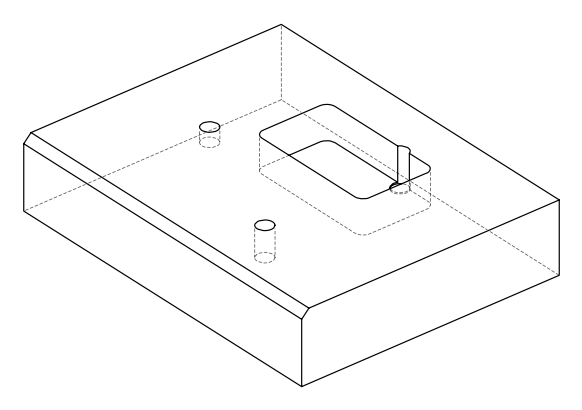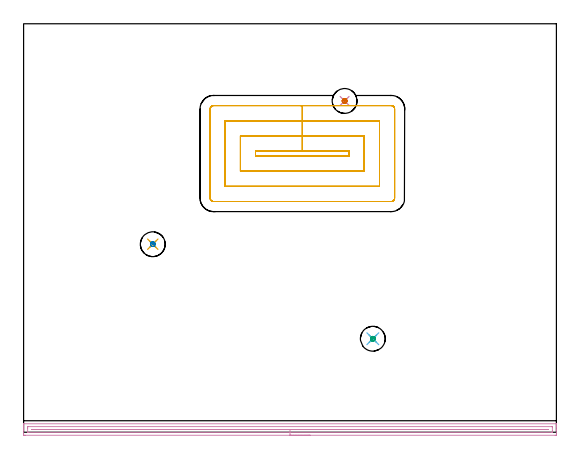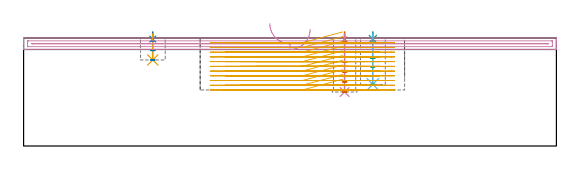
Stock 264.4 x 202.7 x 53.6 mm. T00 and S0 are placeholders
(PLAN: 11 operations, 4 tool changes, 25.5 min)
(1 SPOT_DRILL | STEP1POCKET | NXT0321_9005460120000 | 0.03 min | 1 mm3)
(2 SPOT_DRILL_1 | STEP1POCKET_1 | NXT0321_9005460120000 | 0.03 min | 1 mm3)
(3 SPOT_DRILL_2 | STEP1POCKET_2 | NXT0321_9005460120000 | 0.03 min | 1 mm3)
(4 DRILL_BLIND_HOLE_INTO_CENTER | STEP1POCKET | NXT0301_084 | 0.12 min | 2545 mm3)
(5 DRILL_BLIND_HOLE_INTO_CENTER_1 | STEP1POCKET_1 | NXT0301_084 | 0.05 min | 952 mm3)
(6 DRILL_BLIND_HOLE_INTO_CENTER_2 | STEP1POCKET_2 | NXT0301_084 | 0.1 min | 2164 mm3)
(7 MILL_ROUGH_BLIND_HOLE_CONTOUR | STEP1POCKET | NXT0201_013 | Spiral | 0.27 min | 638 mm3)
(8 MILL_ROUGH_BLIND_HOLE_CONTOUR_1 | STEP1POCKET_1 | NXT0201_013 | Spiral | 0.13 min | 341 mm3)
(9 MILL_ROUGH_BLIND_HOLE_CONTOUR_2 | STEP1POCKET_2 | NXT0201_013 | Spiral | 0.27 min | 567 mm3)
(10 AREA_MILL | FG_CHAMFER_SURFACE | UGT0205_001 | 6.49 min | 4299 mm3)
(11 MILL_RECTANGULAR_POCKET | POCKET_RECTANGULAR_STRAIGHT | NXT0201_013 | Follow Part, ap 2.5, ae 75% | 17.96 min | 147548 mm3)
(TOOL NXT0321_9005460120000 | NC Spot Drill, 142deg, 12mm, Carbide, Uncoated | D12 PA142 FL30 Z2)
(TOOL NXT0301_084 | Carbide Drill 11.3mm [860.1-1130-034A1-MM 2214] | D11.3 PA140 FL55 Z2)
(TOOL NXT0201_013 | ENDMILL 10mm | D10 FL30 Z4)
(TOOL UGT0205_001 | Chamfer Mill 20 x 3 x 45 deg. | D20 FL50 Z2)
(OP 1 SPOT_DRILL)
G17 G21 G94 G90
T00 M6
G54
G17 G0 G90 X159.3 Y164.4 S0 M3
G43 Z63.6 H0
G94 G81 G98 Z53.071 F250. R56.6
G80
M5
M2
(OP 2 SPOT_DRILL_1)
G17 G21 G94 G90
T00 M6
G54
G17 G0 G90 X64.1 Y93.3 S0 M3
G43 Z63.6 H0
G94 G81 G98 Z53.071 F250. R56.6
G80
M5
M2
(OP 3 SPOT_DRILL_2)
G17 G21 G94 G90
T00 M6
G54
G17 G0 G90 X173.3 Y46.4 S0 M3
G43 Z63.6 H0
G94 G81 G98 Z53.071 F250. R56.6
G80
M5
M2
(OP 4 DRILL_BLIND_HOLE_INTO_CENTER)
G17 G21 G94 G90
T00 M6
G54
G17 G0 G90 X159.3 Y164.4 S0 M3
G43 Z63.6 H1
G94 G81 G98 Z26.8 F250. R55.6
G80
M5
M2
(OP 5 DRILL_BLIND_HOLE_INTO_CENTER_1)
G17 G21 G94 G90
T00 M6
G54
G17 G0 G90 X64.1 Y93.3 S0 M3
G43 Z63.6 H1
G94 G81 G98 Z42.7 F250. R55.6
G80
M5
M2
(OP 6 DRILL_BLIND_HOLE_INTO_CENTER_2)
G17 G21 G94 G90
T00 M6
G54
G17 G0 G90 X173.3 Y46.4 S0 M3
G43 Z63.6 H1
G94 G81 G98 Z30.6 F250. R55.6
G80
M5
M2
(OP 7 MILL_ROUGH_BLIND_HOLE_CONTOUR)
G17 G21 G94 G90
T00 M6
G54
G17 G0 G90 X159.3 Y164.4 S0 M3
G43 Z63.6 H0
Z51.633
G94 G3 X159.875 Y164.975 R0.575 F250.
X159.3 Y165.55 R0.575
X158.15 Y164.4 R1.15
X159.3 Y165.55 R-1.15
X158.725 Y164.975 R0.575
X159.3 Y164.4 R0.575
G0 Z46.667
G3 X159.875 Y164.975 R0.575
X159.3 Y165.55 R0.575
X158.15 Y164.4 R1.15
X159.3 Y165.55 R-1.15
X158.725 Y164.975 R0.575
X159.3 Y164.4 R0.575
G0 Z41.7
G3 X159.875 Y164.975 R0.575
X159.3 Y165.55 R0.575
X158.15 Y164.4 R1.15
X159.3 Y165.55 R-1.15
X158.725 Y164.975 R0.575
X159.3 Y164.4 R0.575
G0 Z36.733
G3 X159.875 Y164.975 R0.575
X159.3 Y165.55 R0.575
X158.15 Y164.4 R1.15
X159.3 Y165.55 R-1.15
X158.725 Y164.975 R0.575
X159.3 Y164.4 R0.575
G0 Z31.767
G3 X159.875 Y164.975 R0.575
X159.3 Y165.55 R0.575
X158.15 Y164.4 R1.15
X159.3 Y165.55 R-1.15
X158.725 Y164.975 R0.575
X159.3 Y164.4 R0.575
G0 Z26.8
G3 X159.875 Y164.975 R0.575
X159.3 Y165.55 R0.575
X158.15 Y164.4 R1.15
X159.3 Y165.55 R-1.15
X158.725 Y164.975 R0.575
X159.3 Y164.4 R0.575
G0 Z63.6
M5
M2
(OP 8 MILL_ROUGH_BLIND_HOLE_CONTOUR_1)
G17 G21 G94 G90
T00 M6
G54
G17 G0 G90 X64.1 Y93.3 S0 M3
G43 Z63.6 H0
Z51.967
G94 G3 X64.675 Y93.875 R0.575 F250.
X64.1 Y94.45 R0.575
X62.95 Y93.3 R1.15
X64.1 Y94.45 R-1.15
X63.525 Y93.875 R0.575
X64.1 Y93.3 R0.575
G0 Z47.333
G3 X64.675 Y93.875 R0.575
X64.1 Y94.45 R0.575
X62.95 Y93.3 R1.15
X64.1 Y94.45 R-1.15
X63.525 Y93.875 R0.575
X64.1 Y93.3 R0.575
G0 Z42.7
G3 X64.675 Y93.875 R0.575
X64.1 Y94.45 R0.575
X62.95 Y93.3 R1.15
X64.1 Y94.45 R-1.15
X63.525 Y93.875 R0.575
X64.1 Y93.3 R0.575
G0 Z63.6
M5
M2
(OP 9 MILL_ROUGH_BLIND_HOLE_CONTOUR_2)
G17 G21 G94 G90
T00 M6
G54
G17 G0 G90 X173.3 Y46.4 S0 M3
G43 Z63.6 H0
Z52.267
G94 G3 X173.875 Y46.975 R0.575 F250.
X173.3 Y47.55 R0.575
X172.15 Y46.4 R1.15
X173.3 Y47.55 R-1.15
X172.725 Y46.975 R0.575
X173.3 Y46.4 R0.575
G0 Z47.933
G3 X173.875 Y46.975 R0.575
X173.3 Y47.55 R0.575
X172.15 Y46.4 R1.15
X173.3 Y47.55 R-1.15
X172.725 Y46.975 R0.575
X173.3 Y46.4 R0.575
G0 Z43.6
G3 X173.875 Y46.975 R0.575
X173.3 Y47.55 R0.575
X172.15 Y46.4 R1.15
X173.3 Y47.55 R-1.15
X172.725 Y46.975 R0.575
X173.3 Y46.4 R0.575
G0 Z39.267
G3 X173.875 Y46.975 R0.575
X173.3 Y47.55 R0.575
X172.15 Y46.4 R1.15
X173.3 Y47.55 R-1.15
X172.725 Y46.975 R0.575
X173.3 Y46.4 R0.575
G0 Z34.933
G3 X173.875 Y46.975 R0.575
X173.3 Y47.55 R0.575
X172.15 Y46.4 R1.15
X173.3 Y47.55 R-1.15
X172.725 Y46.975 R0.575
X173.3 Y46.4 R0.575
G0 Z30.6
G3 X173.875 Y46.975 R0.575
X173.3 Y47.55 R0.575
X172.15 Y46.4 R1.15
X173.3 Y47.55 R-1.15
X172.725 Y46.975 R0.575
X173.3 Y46.4 R0.575
G0 Z63.6
M5
M2
(OP 10 AREA_MILL)
G17 G21 G94 G90
T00 M6
G54
G17 G0 G90 X142.2 Y-1.5 S1061 M3
G43 Z63.6 H0
Z57.9
G94 G1 X142.162 Z57.028 F250.
X142.048 Z56.164
X141.859 Z55.312
X141.597 Z54.48
X141.263 Z53.674
X140.86 Z52.9
X140.391 Z52.164
X139.86 Z51.472
X139.271 Z50.829
X138.628 Z50.24
X137.936 Z49.709
X137.2 Z49.24
X136.426 Z48.837
X135.62 Z48.503
X134.788 Z48.241
X133.936 Z48.052
X133.072 Z47.938
X132.2 Z47.9
X0.732 Y-1.499 Z47.901
X0.602
X0.007 Y-1.491 Z47.905
X0.003 Y-1.482 Z47.914
X0. Y-0.883 Z48.512
Y-0.592 Z48.803
Y0.903 Z50.297
Y1.485 Z50.882
Y1.797 Z51.193
Y2.378 Z51.774
Y2.69 Z52.085
Y3.294 Z52.693
Y3.77 Z53.169
X0.007 Y4.143 Z53.535
X0.01 Y4.197 Z53.588
X0.156 Y4.2 Z53.6
X264.244
X264.39 Y4.197 Z53.588
X264.393 Y4.143 Z53.535
X264.4 Y3.769 Z53.169
Y3.313 Z52.713
Y2.69 Z52.085
Y1.485 Z50.882
Y0.903 Z50.297
X264.399 Y-0.883 Z48.512
X264.396 Y-1.482 Z47.914
X264.393 Y-1.491 Z47.905
X263.798 Y-1.5 Z47.9
X132.2
Y-0.086 Z49.314
X2.386
X2.291 Y-0.084 Z49.316
X2.1 Y-0.079 Z49.321
X2.009 Y-0.073 Z49.327
X2.005 Y-0.045 Z49.355
X2.002 Y0.01 Z49.41
X2. Y0.397 Z49.797
Y1.797 Z51.197
X2.001 Y2.182 Z51.582
X2.009 Y2.69 Z52.09
X2.013 Y2.779 Z52.179
X2.195 Y2.784 Z52.184
X2.291 Y2.785 Z52.185
X262.014 Y2.786 Z52.186
X262.11 Y2.784 Z52.184
X262.3 Y2.779 Z52.179
X262.391 Y2.773 Z52.173
X262.395 Y2.745 Z52.145
X262.398 Y2.69 Z52.09
X262.4 Y2.303 Z51.703
Y0.903 Z50.303
X262.399 Y0.517 Z49.917
X262.391 Y0.01 Z49.41
X262.387 Y-0.079 Z49.321
X262.205 Y-0.084 Z49.316
X262.109 Y-0.086 Z49.314
X132.2
Y1.328 Z50.728
X4.637 Y1.329 Z50.729
X4.214 Y1.333 Z50.733
X4.171 Y1.336 Z50.736
X4.048 Y1.351 Z50.751
X4.129 Y1.364 Z50.764
X4.171 Y1.366 Z50.766
X4.595 Y1.371 Z50.771
X4.638
X259.805
X260.229 Y1.364 Z50.764
X260.351 Y1.349 Z50.749
X260.271 Y1.335 Z50.735
X260.229 Y1.333 Z50.733
X259.804 Y1.329 Z50.729
X259.38 Y1.328 Z50.728
X132.2
X131.328 Z50.767
X130.463 Z50.88
X129.612 Z51.069
X128.78 Z51.332
X127.974 Z51.665
X127.2 Z52.068
X126.464 Z52.537
X125.772 Z53.068
X125.129 Z53.657
X124.54 Z54.301
X124.008 Z54.993
X123.54 Z55.728
X123.137 Z56.502
X122.803 Z57.308
X122.541 Z58.14
X122.352 Z58.992
X122.238 Z59.857
X122.2 Z60.728
G0 Z63.6
M5
M2
(OP 11 MILL_RECTANGULAR_POCKET)
G17 G21 G94 G90
T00 M6
G54
G17 G0 G90 X158.299 Y139.6 S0 M3
G43 Z63.6 H0
Z56.6
G94 G1 X138.35 Z51.254 F250.
X115.1 F500.
Y137.
X161.6
Y139.6
X138.35
Y147.1
X107.6
Y129.5
X169.1
Y147.1
X138.35
Y154.6
X100.1
Y122.
X176.6
Y154.6
X138.35
Y162.1
X94.2
G3 X92.6 Y160.5 R1.6
G1 Y116.1
G3 X94.2 Y114.5 R1.6
G1 X182.5
G3 X184.1 Y116.1 R1.6
G1 Y160.5
G3 X182.5 Y162.1 R1.6
G1 X138.35
X137.35
G0 X158.299 Y139.6 Z54.254
G1 X138.35 Z48.909 F250.
X115.1 F500.
Y137.
X161.6
Y139.6
X138.35
Y147.1
X107.6
Y129.5
X169.1
Y147.1
X138.35
Y154.6
X100.1
Y122.
X176.6
Y154.6
X138.35
Y162.1
X94.2
G3 X92.6 Y160.5 R1.6
G1 Y116.1
G3 X94.2 Y114.5 R1.6
G1 X182.5
G3 X184.1 Y116.1 R1.6
G1 Y160.5
G3 X182.5 Y162.1 R1.6
G1 X138.35
X137.35
G0 X158.299 Y139.6 Z51.909
G1 X138.35 Z46.564 F250.
X115.1 F500.
Y137.
X161.6
Y139.6
X138.35
Y147.1
X107.6
Y129.5
X169.1
Y147.1
X138.35
Y154.6
X100.1
Y122.
X176.6
Y154.6
X164.824
X138.35
Y162.1
X94.2
G3 X92.6 Y160.5 R1.6
G1 Y116.1
G3 X94.2 Y114.5 R1.6
G1 X182.5
G3 X184.1 Y116.1 R1.6
G1 Y160.5
G3 X182.5 Y162.1 R1.6
G1 X138.35
X137.35
G0 X158.299 Y139.6 Z49.564
G1 X138.35 Z44.218 F250.
X115.1 F500.
Y137.
X161.6
Y139.6
X138.35
Y147.1
X107.6
Y129.5
X169.1
Y147.1
X138.35
Y154.6
X100.1
Y122.
X176.6
Y154.6
X164.824
X138.35
Y162.1
X94.2
G3 X92.6 Y160.5 R1.6
G1 Y116.1
G3 X94.2 Y114.5 R1.6
G1 X182.5
G3 X184.1 Y116.1 R1.6
G1 Y160.5
G3 X182.5 Y162.1 R1.6
G1 X138.35
X137.35
G0 X158.299 Y139.6 Z47.218
G1 X138.35 Z41.873 F250.
X115.1 F500.
Y137.
X161.6
Y139.6
X138.35
Y147.1
X107.6
Y129.5
X169.1
Y147.1
X138.35
Y154.6
X100.1
Y122.
X176.6
Y154.6
X164.824
X138.35
Y162.1
X94.2
G3 X92.6 Y160.5 R1.6
G1 Y116.1
G3 X94.2 Y114.5 R1.6
G1 X182.5
G3 X184.1 Y116.1 R1.6
G1 Y160.5
G3 X182.5 Y162.1 R1.6
G1 X138.35
X137.35
G0 X158.299 Y139.6 Z44.873
G1 X138.35 Z39.527 F250.
X115.1 F500.
Y137.
X161.6
Y139.6
X138.35
Y147.1
X107.6
Y129.5
X169.1
Y147.1
X138.35
Y154.6
X100.1
Y122.
X176.6
Y154.6
X164.824
X138.35
Y162.1
X94.2
G3 X92.6 Y160.5 R1.6
G1 Y116.1
G3 X94.2 Y114.5 R1.6
G1 X182.5
G3 X184.1 Y116.1 R1.6
G1 Y160.5
G3 X182.5 Y162.1 R1.6
G1 X138.35
X137.35
G0 X158.299 Y139.6 Z42.527
G1 X138.35 Z37.182 F250.
X115.1 F500.
Y137.
X161.6
Y139.6
X138.35
Y147.1
X107.6
Y129.5
X169.1
Y147.1
X138.35
Y154.6
X100.1
Y122.
X176.6
Y154.6
X164.824
X138.35
Y162.1
X94.2
G3 X92.6 Y160.5 R1.6
G1 Y116.1
G3 X94.2 Y114.5 R1.6
G1 X182.5
G3 X184.1 Y116.1 R1.6
G1 Y160.5
G3 X182.5 Y162.1 R1.6
G1 X138.35
X137.35
G0 X158.299 Y139.6 Z40.182
G1 X138.35 Z34.836 F250.
X115.1 F500.
Y137.
X161.6
Y139.6
X138.35
Y147.1
X107.6
Y129.5
X169.1
Y147.1
X138.35
Y154.6
X100.1
Y122.
X176.6
Y154.6
X164.824
X138.35
Y162.1
X94.2
G3 X92.6 Y160.5 R1.6
G1 Y116.1
G3 X94.2 Y114.5 R1.6
G1 X182.5
G3 X184.1 Y116.1 R1.6
G1 Y160.5
G3 X182.5 Y162.1 R1.6
G1 X138.35
X137.35
G0 X158.299 Y139.6 Z37.836
G1 X138.35 Z32.491 F250.
X115.1 F500.
Y137.
X161.6
Y139.6
X138.35
Y147.1
X107.6
Y129.5
X169.1
Y147.1
X138.35
Y154.6
X100.1
Y122.
X176.6
Y154.6
X164.824
X138.35
Y162.1
X94.2
G3 X92.6 Y160.5 R1.6
G1 Y116.1
G3 X94.2 Y114.5 R1.6
G1 X182.5
G3 X184.1 Y116.1 R1.6
G1 Y160.5
G3 X182.5 Y162.1 R1.6
G1 X138.35
X137.35
G0 X158.299 Y139.6 Z35.491
G1 X138.35 Z30.145 F250.
X115.1 F500.
Y137.
X161.6
Y139.6
X138.35
Y147.1
X107.6
Y129.5
X169.1
Y147.1
X138.35
Y154.6
X100.1
Y122.
X176.6
Y154.6
X164.824
X138.35
Y162.1
X94.2
G3 X92.6 Y160.5 R1.6
G1 Y116.1
G3 X94.2 Y114.5 R1.6
G1 X182.5
G3 X184.1 Y116.1 R1.6
G1 Y160.5
G3 X182.5 Y162.1 R1.6
G1 X138.35
X137.35
G0 X158.299 Y139.6 Z33.145
G1 X138.35 Z27.8 F250.
X115.1 F500.
Y137.
X161.6
Y139.6
X138.35
Y147.1
X107.6
Y129.5
X169.1
Y147.1
X138.35
Y154.6
X100.1
Y122.
X176.6
Y154.6
X164.824
X138.35
Y162.1
X94.2
G3 X92.6 Y160.5 R1.6
G1 Y116.1
G3 X94.2 Y114.5 R1.6
G1 X182.5
G3 X184.1 Y116.1 R1.6
G1 Y160.5
G3 X182.5 Y162.1 R1.6
G1 X138.35
X137.35
G0 Z63.6
M5
M2
